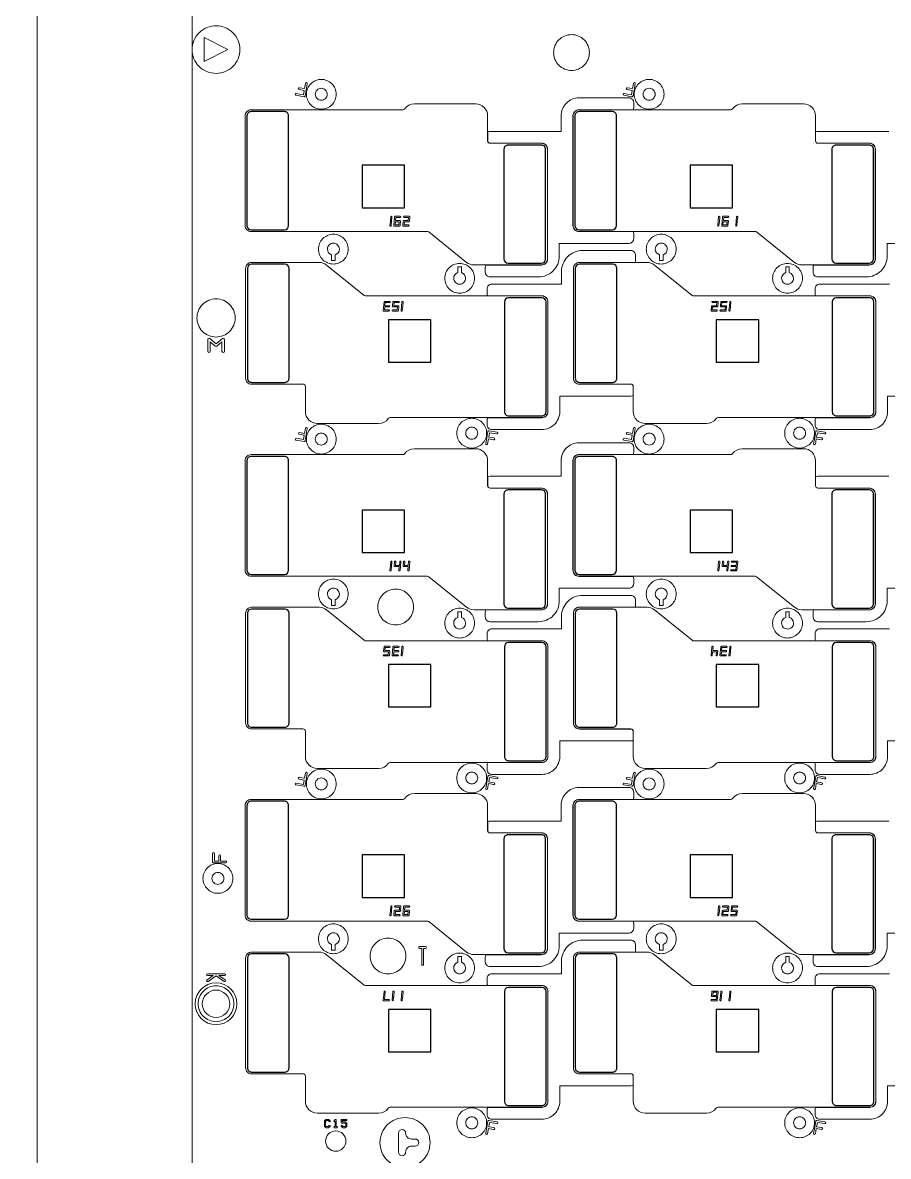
# Model space of a CAD drawing. Extents: x 2541 to 3941, y 2348 to 3338.
# Drawn here: x 3421.7 to 3494.3, y 2917.7 to 3012.8 of the extents above; entities that cross this region are included whole.
import ezdxf

# ---------------------------------------------------------------- set-up
doc = ezdxf.new("R2010")
doc.units = 0
doc.layers.get('0').update_dxf_attribs({"lineweight": 0})
doc.layers.add('barcodea-b_layer1', color=2, linetype='Continuous')
doc.layers.add('susa-b_layer0', color=1, linetype='Continuous')

msp = doc.modelspace()

# ---------------------------------------------------------------- linework, layer by layer
for p, q in [((3436.94795, 3009.51688), (3436.94795, 3011.51688)), ((3436.94795, 3011.51688), (3438.94795, 3010.51688)), ((3438.94795, 3010.51688), (3436.94795, 3009.51688)), ((3438.25355, 2942.33588), (3438.77507, 2942.33588)), ((3438.71601, 2932.52095), (3438.19408, 2932.8809)), ((3447.97034, 2920.12243), (3448.06968, 2920.12243))]:
    msp.add_line(p, q)
at = {"linetype": 'Continuous'}
for points in [[(3422.94795, 3113.01688), (3422.94795, 2910.71688), (3421.94795, 2910.71688, 1), (3421.94795, 2910.31688), (3422.94795, 2910.31688), (3422.94795, 2718.01688)], [(3442.92164, 2911.02908, 0.50787), (3435.94795, 2915.09945), (3435.94795, 3010.51688), (3435.94795, 3057.52957, -0.044792), (3435.44795, 3057.93347), (3435.44795, 3062.98924, 0.207733), (3435.48506, 3063.00367, -0.10603), (3436.72143, 3063.79493, 1), (3436.68639, 3063.88859, 0.057817), (3435.94795, 3063.5102)], [(3494.3296, 3003.65701), (3488.37249, 3003.65701, 0.124388), (3488.18249, 3003.60901), (3488.18249, 3002.85701, 0.414224), (3488.37249, 3002.66701), (3492.67947, 3002.66701, -0.414218), (3493.18959, 3002.15688), (3493.18959, 2992.957, -0.414217), (3492.67947, 2992.44688), (3488.0205, 2992.44688, 0.124388), (3487.97249, 2992.25688), (3487.97249, 2991.85688, 0.414218), (3488.37249, 2991.45688), (3492.42959, 2991.45688, 0.414215), (3494.17959, 2993.20688), (3494.17959, 2994.26688), (3500.01437, 2994.26688, 0.414218)], [(3494.3663, 2990.85688), (3488.53153, 2990.85688, 0.414218), (3488.13153, 2990.45688), (3488.13153, 2990.05688, 0.124388), (3488.17953, 2989.86688), (3492.71642, 2989.86688, -0.414365), (3493.22629, 2989.35675), (3493.22629, 2980.15688, -0.414366), (3492.71642, 2979.64675), (3488.17953, 2979.64675, 0.124388), (3488.13153, 2979.45675), (3488.13153, 2979.05675, 0.414218), (3488.53153, 2978.65675), (3492.71642, 2978.65675, 0.414364), (3494.21629, 2980.15738), (3494.21629, 2981.46675), (3500.17341, 2981.46675, 0.124386)], [(3438.64637, 2985.22137), (3438.64637, 2986.21475, 0.63678), (3438.48216, 2986.29141), (3437.95035, 2985.84823), (3437.41853, 2986.29141, 0.63678), (3437.25432, 2986.21475), (3437.25432, 2985.22137, 1), (3437.45432, 2985.22137), (3437.45432, 2986.00124)], [(3437.45432, 2986.00124), (3437.88633, 2985.64123, 0.362064), (3438.01436, 2985.64123), (3438.44637, 2986.00124)], [(3438.44637, 2986.00124), (3438.44637, 2985.22137, 1), (3438.64637, 2985.22137)], [(3494.3296, 2974.74701), (3488.37249, 2974.74701, 0.124388), (3488.18249, 2974.69901), (3488.18249, 2973.94701, 0.414224), (3488.37249, 2973.75701), (3492.67947, 2973.75701, -0.414218), (3493.18959, 2973.24688), (3493.18959, 2964.047, -0.414217), (3492.67947, 2963.53688), (3488.0205, 2963.53688, 0.124388), (3487.97249, 2963.34688), (3487.97249, 2962.94688, 0.414218), (3488.37249, 2962.54688), (3492.42959, 2962.54688, 0.414215), (3494.17959, 2964.29688), (3494.17959, 2965.35688), (3500.01437, 2965.35688, 0.414218)], [(3494.3663, 2961.94688), (3488.53153, 2961.94688, 0.414218), (3488.13153, 2961.54688), (3488.13153, 2961.14688, 0.124388), (3488.17953, 2960.95688), (3492.71642, 2960.95688, -0.414365), (3493.22629, 2960.44675), (3493.22629, 2951.24688, -0.414366), (3492.71642, 2950.73675), (3488.17953, 2950.73675, 0.124388), (3488.13153, 2950.54675), (3488.13153, 2950.14675, 0.414218), (3488.53153, 2949.74675), (3492.71642, 2949.74675, 0.414364), (3494.21629, 2951.24738), (3494.21629, 2952.55675), (3500.17341, 2952.55675, 0.124386)], [(3494.3296, 2945.83701), (3488.37249, 2945.83701, 0.124388), (3488.18249, 2945.78901), (3488.18249, 2945.03701, 0.414224), (3488.37249, 2944.84701), (3492.67947, 2944.84701, -0.414218), (3493.18959, 2944.33688), (3493.18959, 2935.137, -0.414217), (3492.67947, 2934.62688), (3488.0205, 2934.62688, 0.124388), (3487.97249, 2934.43688), (3487.97249, 2934.03688, 0.414218), (3488.37249, 2933.63688), (3492.42959, 2933.63688, 0.414215), (3494.17959, 2935.38688), (3494.17959, 2936.44688), (3500.01437, 2936.44688, 0.414218)], [(3438.77507, 2942.33588, 1), (3438.77507, 2942.48588), (3438.32855, 2942.48588), (3438.32855, 2942.9324, 1), (3438.17855, 2942.9324), (3438.17855, 2942.48588), (3437.80703, 2942.48588), (3437.80703, 2943.10624, 1), (3437.65703, 2943.10624), (3437.65703, 2942.41088, 0.414241), (3437.73203, 2942.33588), (3438.25355, 2942.33588)], [(3438.19408, 2932.8809), (3438.67343, 2932.8809, 1), (3438.67343, 2933.0309), (3437.23303, 2933.0309, 1), (3437.23303, 2932.8809), (3437.71238, 2932.8809)], [(3437.71238, 2932.8809), (3437.19045, 2932.52095, 1), (3437.27561, 2932.39747), (3437.95323, 2932.8648), (3438.63085, 2932.39747, 1), (3438.71601, 2932.52095)], [(3494.3663, 2933.03688), (3488.53153, 2933.03688, 0.414218), (3488.13153, 2932.63688), (3488.13153, 2932.23688, 0.124388), (3488.17953, 2932.04688), (3492.71642, 2932.04688, -0.414365), (3493.22629, 2931.53675), (3493.22629, 2922.33688, -0.414366), (3492.71642, 2921.82675), (3488.17953, 2921.82675, 0.124388), (3488.13153, 2921.63675), (3488.13153, 2921.23675, 0.414218), (3488.53153, 2920.83675), (3492.71642, 2920.83675, 0.414364), (3494.21629, 2922.33738), (3494.21629, 2923.64675), (3500.17341, 2923.64675, 0.124386)], [(3448.06968, 2920.12243, 1), (3448.06968, 2920.22243), (3448.02034, 2920.22243), (3448.02034, 2920.76845, 0.669786), (3447.93483, 2920.80365), (3447.83565, 2920.70447, 1), (3447.90636, 2920.63376), (3447.92034, 2920.64774)], [(3447.92034, 2920.64774), (3447.92034, 2920.22243), (3447.871, 2920.22243, 1), (3447.871, 2920.12243), (3447.97034, 2920.12243)]]:
    msp.add_lwpolyline(points, format="xyb", dxfattribs=at)
for points in [[(3439.94795, 3010.51688, 0.414214), (3437.94795, 3012.51688, 0.414214), (3435.94795, 3010.51688, 0.414214), (3437.94795, 3008.51688, 0.414214)], [(3469.23043, 3010.26817, 0.414215), (3467.73043, 3011.76817, 0.414215), (3466.23043, 3010.26817, 0.414215), (3467.73043, 3008.76817, 0.414215)], [(3445.5933, 3007.65563, 1), (3445.44558, 3007.68168), (3445.36804, 3007.24194), (3444.9283, 3007.31948, 1), (3444.90226, 3007.17176), (3445.342, 3007.09422), (3445.27748, 3006.72834), (3444.66654, 3006.83606, 1), (3444.6405, 3006.68834), (3445.3253, 3006.56759, 0.414237), (3445.41218, 3006.62843), (3445.50268, 3007.14169), (3445.5028, 3007.14237)], [(3448.0151, 3006.76785, 0.414215), (3446.7651, 3008.01785, 0.414215), (3445.5151, 3006.76785, 0.414215), (3446.7651, 3005.51785, 0.414215)], [(3447.2651, 3006.76785, -0.414217), (3446.7651, 3006.26785, -0.414217), (3446.2651, 3006.76785, -0.414217), (3446.7651, 3007.26785, -0.414217)], [(3473.0633, 3007.65563, 1), (3472.91558, 3007.68168), (3472.83804, 3007.24194), (3472.3983, 3007.31948, 1), (3472.37226, 3007.17176), (3472.812, 3007.09422), (3472.74748, 3006.72834), (3472.13654, 3006.83606, 1), (3472.1105, 3006.68834), (3472.7953, 3006.56759, 0.414237), (3472.88218, 3006.62843), (3472.97268, 3007.14169), (3472.9728, 3007.14237)], [(3475.4851, 3006.76785, 0.414215), (3474.2351, 3008.01785, 0.414215), (3472.9851, 3006.76785, 0.414215), (3474.2351, 3005.51785, 0.414215)], [(3474.7351, 3006.76785, -0.414217), (3474.2351, 3006.26785, -0.414217), (3473.7351, 3006.76785, -0.414217), (3474.2351, 3007.26785, -0.414217)], [(3472.94437, 2994.66688), (3472.94437, 2995.06688, 0.124386), (3472.89636, 2995.25688), (3468.35948, 2995.25688, -0.414365), (3467.8496, 2995.76701), (3467.8496, 3004.96688, -0.414366), (3468.35948, 3005.47701), (3472.89636, 3005.47701, 0.124392), (3472.94437, 3005.66701), (3472.94437, 3006.06701, 0.414218), (3472.54437, 3006.46701), (3468.35948, 3006.46701, 0.414364), (3466.8596, 3004.96638), (3466.8596, 3003.65701), (3460.90249, 3003.65701, 0.124388), (3460.71249, 3003.60901), (3460.71249, 3002.85701, 0.414224), (3460.90249, 3002.66701), (3465.20947, 3002.66701, -0.414218), (3465.71959, 3002.15688), (3465.71959, 2992.957, -0.414217), (3465.20947, 2992.44688), (3460.5505, 2992.44688, 0.124388), (3460.50249, 2992.25688), (3460.50249, 2991.85688, 0.414218), (3460.90249, 2991.45688), (3464.95959, 2991.45688, 0.414215), (3466.70959, 2993.20688), (3466.70959, 2994.26688), (3472.54437, 2994.26688, 0.414218)], [(3465.70959, 2992.957), (3465.70959, 3002.15688, 0.414219), (3465.20947, 3002.65701), (3460.90249, 3002.65701, -0.414223), (3460.70249, 3002.85701), (3460.70249, 3004.96181, 0.414215), (3459.70249, 3005.9618), (3454.5656, 3005.9618, 0.24029), (3453.75596, 3005.5492, -0.240069), (3453.59453, 3005.46701), (3440.88948, 3005.46701, 0.414366), (3440.3896, 3004.96689), (3440.3896, 2995.76701, 0.414365), (3440.88948, 2995.26688), (3455.63901, 2995.26688, -0.170771), (3455.76422, 2995.22284), (3458.93516, 2992.6771, 0.170765), (3459.56127, 2992.45688), (3465.20947, 2992.45688, 0.414218)], [(3493.17959, 2992.957), (3493.17959, 3002.15688, 0.414219), (3492.67947, 3002.65701), (3488.37249, 3002.65701, -0.414223), (3488.17249, 3002.85701), (3488.17249, 3004.96181, 0.414215), (3487.17249, 3005.9618), (3482.0356, 3005.9618, 0.24029), (3481.22596, 3005.5492, -0.240069), (3481.06453, 3005.46701), (3468.35948, 3005.46701, 0.414366), (3467.8596, 3004.96689), (3467.8596, 2995.76701, 0.414365), (3468.35948, 2995.26688), (3483.10901, 2995.26688, -0.170771), (3483.23422, 2995.22284), (3486.40516, 2992.6771, 0.170765), (3487.03127, 2992.45688), (3492.67947, 2992.45688, 0.414218)], [(3452.68475, 2996.48429, 1), (3452.5852, 2996.49383), (3452.55076, 2996.1343), (3452.51633, 2995.77478, 1), (3452.61587, 2995.76524), (3452.65031, 2996.12477)], [(3453.40031, 2996.12477, 0.443552), (3453.35036, 2996.17953), (3452.9837, 2996.17953), (3453.00856, 2996.43906), (3453.38497, 2996.43906, 1), (3453.38497, 2996.53906), (3452.96329, 2996.53906, 0.387555), (3452.91335, 2996.49383), (3452.84447, 2995.77478, 0.443552), (3452.89442, 2995.72001), (3453.31592, 2995.72001, 0.387555), (3453.36587, 2995.76524)], [(3454.18475, 2996.48429, 0.443552), (3454.1348, 2996.53906), (3453.71312, 2996.53906, 1), (3453.71312, 2996.43906), (3454.07996, 2996.43906), (3454.0551, 2996.17953), (3453.67886, 2996.17953, 0.387555), (3453.62891, 2996.1343), (3453.59447, 2995.77478, 0.443552), (3453.64442, 2995.72001), (3454.0661, 2995.72001, 1), (3454.0661, 2995.82001), (3453.69926, 2995.82001), (3453.72412, 2996.07953), (3454.10036, 2996.07953, 0.387555), (3454.15031, 2996.12477)], [(3480.15475, 2996.48429, 1), (3480.0552, 2996.49383), (3480.02076, 2996.1343), (3479.98633, 2995.77478, 1), (3480.08587, 2995.76524), (3480.12031, 2996.12477)], [(3480.87031, 2996.12477, 0.443552), (3480.82036, 2996.17953), (3480.4537, 2996.17953), (3480.47856, 2996.43906), (3480.85497, 2996.43906, 1), (3480.85497, 2996.53906), (3480.43329, 2996.53906, 0.387555), (3480.38335, 2996.49383), (3480.31447, 2995.77478, 0.443552), (3480.36442, 2995.72001), (3480.78592, 2995.72001, 0.387555), (3480.83587, 2995.76524)], [(3481.65475, 2996.48429, 1), (3481.5552, 2996.49383), (3481.52076, 2996.1343), (3481.48633, 2995.77478, 1), (3481.58587, 2995.76524), (3481.62031, 2996.12477)], [(3449.02768, 2993.783, 0.414215), (3447.77768, 2995.033, 0.414215), (3446.52768, 2993.783, 0.414215), (3447.77768, 2992.533, 0.414215)], [(3476.49768, 2993.783, 0.414215), (3475.24768, 2995.033, 0.414215), (3473.99768, 2993.783, 0.414215), (3475.24768, 2992.533, 0.414215)], [(3448.27768, 2993.783, -0.327542), (3447.92768, 2993.30603), (3447.92768, 2992.83185), (3447.62768, 2992.83185), (3447.62768, 2993.30603, -0.327544), (3447.27768, 2993.783, -0.414217), (3447.77768, 2994.283, -0.414217)], [(3475.74768, 2993.783, -0.327542), (3475.39768, 2993.30603), (3475.39768, 2992.83185), (3475.09768, 2992.83185), (3475.09768, 2993.30603, -0.327544), (3474.74768, 2993.783, -0.414217), (3475.24768, 2994.283, -0.414217)], [(3473.10341, 2992.86688), (3473.10341, 2993.26688, 0.414218), (3472.70341, 2993.66688), (3468.6463, 2993.66688, 0.414215), (3466.8963, 2991.91688), (3466.8963, 2990.85688), (3461.06153, 2990.85688, 0.414218), (3460.66153, 2990.45688), (3460.66153, 2990.05688, 0.124388), (3460.70953, 2989.86688), (3465.24642, 2989.86688, -0.414365), (3465.75629, 2989.35675), (3465.75629, 2980.15688, -0.414366), (3465.24642, 2979.64675), (3460.70953, 2979.64675, 0.124388), (3460.66153, 2979.45675), (3460.66153, 2979.05675, 0.414218), (3461.06153, 2978.65675), (3465.24642, 2978.65675, 0.414364), (3466.74629, 2980.15738), (3466.74629, 2981.46675), (3472.70341, 2981.46675, 0.124386), (3472.89341, 2981.51475), (3472.89341, 2982.26675, 0.414224), (3472.70341, 2982.45675), (3468.39643, 2982.45675, -0.414218), (3467.8863, 2982.96688), (3467.8863, 2992.16676, -0.414217), (3468.39643, 2992.67688), (3473.0554, 2992.67688, 0.124392)], [(3465.74629, 2980.15687), (3465.74629, 2989.35675, 0.414365), (3465.24642, 2989.85688), (3450.49689, 2989.85688, -0.170771), (3450.37168, 2989.90092), (3447.20074, 2992.44666, 0.170765), (3446.57463, 2992.66688), (3440.92643, 2992.66688, 0.414218), (3440.4263, 2992.16676), (3440.4263, 2982.96688, 0.414219), (3440.92643, 2982.46675), (3445.23341, 2982.46675, -0.414223), (3445.43341, 2982.26675), (3445.43341, 2980.16195, 0.414215), (3446.4334, 2979.16196), (3451.5703, 2979.16196, 0.24029), (3452.37994, 2979.57456, -0.240069), (3452.54137, 2979.65675), (3465.24642, 2979.65675, 0.414366)], [(3459.60822, 2991.34076, 0.414215), (3458.35822, 2992.59076, 0.414215), (3457.10822, 2991.34076, 0.414215), (3458.35822, 2990.09076, 0.414215)], [(3458.85822, 2991.34076, -0.414217), (3458.35822, 2990.84076, -0.414217), (3457.85822, 2991.34076, -0.327542), (3458.20822, 2991.81773), (3458.20822, 2992.29191), (3458.50822, 2992.29191), (3458.50822, 2991.81773, -0.327544)], [(3493.21629, 2980.15687), (3493.21629, 2989.35675, 0.414365), (3492.71642, 2989.85688), (3477.96689, 2989.85688, -0.170771), (3477.84168, 2989.90092), (3474.67074, 2992.44666, 0.170765), (3474.04463, 2992.66688), (3468.39643, 2992.66688, 0.414218), (3467.8963, 2992.16676), (3467.8963, 2982.96688, 0.414219), (3468.39643, 2982.46675), (3472.70341, 2982.46675, -0.414223), (3472.90341, 2982.26675), (3472.90341, 2980.16195, 0.414215), (3473.9034, 2979.16196), (3479.0403, 2979.16196, 0.24029), (3479.84994, 2979.57456, -0.240069), (3480.01137, 2979.65675), (3492.71642, 2979.65675, 0.414366)], [(3487.07822, 2991.34076, 0.414215), (3485.82822, 2992.59076, 0.414215), (3484.57822, 2991.34076, 0.414215), (3485.82822, 2990.09076, 0.414215)], [(3486.32822, 2991.34076, -0.414217), (3485.82822, 2990.84076, -0.414217), (3485.32822, 2991.34076, -0.327542), (3485.67822, 2991.81773), (3485.67822, 2992.29191), (3485.97822, 2992.29191), (3485.97822, 2991.81773, -0.327544)], [(3439.54795, 2988.01688, 0.414215), (3437.94795, 2989.61688, 0.414215), (3436.34795, 2988.01688, 0.414215), (3437.94795, 2986.41688, 0.414215)], [(3452.49165, 2989.30375, 1), (3452.49165, 2989.40375), (3452.06997, 2989.40375, 0.387555), (3452.02003, 2989.35852), (3451.95115, 2988.63947, 0.443552), (3452.0011, 2988.5847), (3452.42278, 2988.5847, 1), (3452.42278, 2988.6847), (3452.05594, 2988.6847), (3452.0808, 2988.94423), (3452.45722, 2988.94423, 1), (3452.45722, 2989.04423), (3452.09038, 2989.04423), (3452.11524, 2989.30375)], [(3453.25699, 2988.98946, 0.443552), (3453.20704, 2989.04423), (3452.84038, 2989.04423), (3452.86524, 2989.30375), (3453.24165, 2989.30375, 1), (3453.24165, 2989.40375), (3452.81997, 2989.40375, 0.387555), (3452.77003, 2989.35852), (3452.73559, 2988.99899, 0.443552), (3452.78554, 2988.94423), (3453.1522, 2988.94423), (3453.12734, 2988.6847), (3452.75092, 2988.6847, 1), (3452.75092, 2988.5847), (3453.1726, 2988.5847, 0.387555), (3453.22255, 2988.62993)], [(3453.61957, 2989.34898, 1), (3453.52003, 2989.35852), (3453.48559, 2988.99899), (3453.45115, 2988.63947, 1), (3453.5507, 2988.62993), (3453.58513, 2988.98946)], [(3480.01142, 2989.34898, 0.443552), (3479.96148, 2989.40375), (3479.5398, 2989.40375, 1), (3479.5398, 2989.30375), (3479.90663, 2989.30375), (3479.88178, 2989.04423), (3479.50554, 2989.04423, 0.387555), (3479.45559, 2988.99899), (3479.42115, 2988.63947, 0.443552), (3479.4711, 2988.5847), (3479.89278, 2988.5847, 1), (3479.89278, 2988.6847), (3479.52594, 2988.6847), (3479.5508, 2988.94423), (3479.92704, 2988.94423, 0.387555), (3479.97699, 2988.98946)], [(3480.72699, 2988.98946, 0.443552), (3480.67704, 2989.04423), (3480.31038, 2989.04423), (3480.33524, 2989.30375), (3480.71165, 2989.30375, 1), (3480.71165, 2989.40375), (3480.28997, 2989.40375, 0.387555), (3480.24003, 2989.35852), (3480.20559, 2988.99899, 0.443552), (3480.25554, 2988.94423), (3480.6222, 2988.94423), (3480.59734, 2988.6847), (3480.22092, 2988.6847, 1), (3480.22092, 2988.5847), (3480.6426, 2988.5847, 0.387555), (3480.69255, 2988.62993)], [(3481.08957, 2989.34898, 1), (3480.99003, 2989.35852), (3480.95559, 2988.99899), (3480.92115, 2988.63947, 1), (3481.0207, 2988.62993), (3481.05513, 2988.98946)], [(3445.5933, 2978.74563, 1), (3445.44558, 2978.77168), (3445.36804, 2978.33194), (3444.9283, 2978.40948, 1), (3444.90226, 2978.26176), (3445.342, 2978.18422), (3445.27748, 2977.81834), (3444.66654, 2977.92606, 1), (3444.6405, 2977.77834), (3445.3253, 2977.65759, 0.414237), (3445.41218, 2977.71843), (3445.50268, 2978.23169), (3445.5028, 2978.23237)], [(3448.0151, 2977.85785, 0.414215), (3446.7651, 2979.10785, 0.414215), (3445.5151, 2977.85785, 0.414215), (3446.7651, 2976.60785, 0.414215)], [(3460.6208, 2978.35591, 0.414215), (3459.3708, 2979.60591, 0.414215), (3458.1208, 2978.35591, 0.414215), (3459.3708, 2977.10591, 0.414215)], [(3459.8708, 2978.35591, -0.414217), (3459.3708, 2977.85591, -0.414217), (3458.8708, 2978.35591, -0.414217), (3459.3708, 2978.85591, -0.414217)], [(3473.0633, 2978.74563, 1), (3472.91558, 2978.77168), (3472.83804, 2978.33194), (3472.3983, 2978.40948, 1), (3472.37226, 2978.26176), (3472.812, 2978.18422), (3472.74748, 2977.81834), (3472.13654, 2977.92606, 1), (3472.1105, 2977.77834), (3472.7953, 2977.65759, 0.414237), (3472.88218, 2977.71843), (3472.97268, 2978.23169), (3472.9728, 2978.23237)], [(3475.4851, 2977.85785, 0.414215), (3474.2351, 2979.10785, 0.414215), (3472.9851, 2977.85785, 0.414215), (3474.2351, 2976.60785, 0.414215)], [(3488.0908, 2978.35591, 0.414215), (3486.8408, 2979.60591, 0.414215), (3485.5908, 2978.35591, 0.414215), (3486.8408, 2977.10591, 0.414215)], [(3487.3408, 2978.35591, -0.414217), (3486.8408, 2977.85591, -0.414217), (3486.3408, 2978.35591, -0.414217), (3486.8408, 2978.85591, -0.414217)], [(3447.2651, 2977.85785, -0.414217), (3446.7651, 2977.35785, -0.414217), (3446.2651, 2977.85785, -0.414217), (3446.7651, 2978.35785, -0.414217)], [(3461.4954, 2978.43542), (3460.8106, 2978.55617, 0.414237), (3460.72372, 2978.49533), (3460.63322, 2977.98207), (3460.6331, 2977.98139), (3460.5426, 2977.46813, 1), (3460.69032, 2977.44208), (3460.76785, 2977.88182), (3461.20759, 2977.80428, 1), (3461.23364, 2977.952), (3460.7939, 2978.02954), (3460.85842, 2978.39542), (3461.46936, 2978.2877, 1)], [(3474.7351, 2977.85785, -0.414217), (3474.2351, 2977.35785, -0.414217), (3473.7351, 2977.85785, -0.414217), (3474.2351, 2978.35785, -0.414217)], [(3488.9654, 2978.43542), (3488.2806, 2978.55617, 0.414237), (3488.19372, 2978.49533), (3488.10322, 2977.98207), (3488.1031, 2977.98139), (3488.0126, 2977.46813, 1), (3488.16032, 2977.44208), (3488.23785, 2977.88182), (3488.67759, 2977.80428, 1), (3488.70364, 2977.952), (3488.2639, 2978.02954), (3488.32842, 2978.39542), (3488.93936, 2978.2877, 1)], [(3465.70959, 2964.047), (3465.70959, 2973.24688, 0.414219), (3465.20947, 2973.74701), (3460.90249, 2973.74701, -0.414223), (3460.70249, 2973.94701), (3460.70249, 2976.05181, 0.414215), (3459.70249, 2977.0518), (3454.5656, 2977.0518, 0.24029), (3453.75596, 2976.6392, -0.240069), (3453.59453, 2976.55701), (3440.88948, 2976.55701, 0.414366), (3440.3896, 2976.05689), (3440.3896, 2966.85701, 0.414365), (3440.88948, 2966.35688), (3455.63901, 2966.35688, -0.170771), (3455.76422, 2966.31284), (3458.93516, 2963.7671, 0.170765), (3459.56127, 2963.54688), (3465.20947, 2963.54688, 0.414218)], [(3472.94437, 2965.75688), (3472.94437, 2966.15688, 0.124386), (3472.89636, 2966.34688), (3468.35948, 2966.34688, -0.414365), (3467.8496, 2966.85701), (3467.8496, 2976.05688, -0.414366), (3468.35948, 2976.56701), (3472.89636, 2976.56701, 0.124392), (3472.94437, 2976.75701), (3472.94437, 2977.15701, 0.414218), (3472.54437, 2977.55701), (3468.35948, 2977.55701, 0.414364), (3466.8596, 2976.05638), (3466.8596, 2974.74701), (3460.90249, 2974.74701, 0.124388), (3460.71249, 2974.69901), (3460.71249, 2973.94701, 0.414224), (3460.90249, 2973.75701), (3465.20947, 2973.75701, -0.414218), (3465.71959, 2973.24688), (3465.71959, 2964.047, -0.414217), (3465.20947, 2963.53688), (3460.5505, 2963.53688, 0.124388), (3460.50249, 2963.34688), (3460.50249, 2962.94688, 0.414218), (3460.90249, 2962.54688), (3464.95959, 2962.54688, 0.414215), (3466.70959, 2964.29688), (3466.70959, 2965.35688), (3472.54437, 2965.35688, 0.414218)], [(3493.17959, 2964.047), (3493.17959, 2973.24688, 0.414219), (3492.67947, 2973.74701), (3488.37249, 2973.74701, -0.414223), (3488.17249, 2973.94701), (3488.17249, 2976.05181, 0.414215), (3487.17249, 2977.0518), (3482.0356, 2977.0518, 0.24029), (3481.22596, 2976.6392, -0.240069), (3481.06453, 2976.55701), (3468.35948, 2976.55701, 0.414366), (3467.8596, 2976.05689), (3467.8596, 2966.85701, 0.414365), (3468.35948, 2966.35688), (3483.10901, 2966.35688, -0.170771), (3483.23422, 2966.31284), (3486.40516, 2963.7671, 0.170765), (3487.03127, 2963.54688), (3492.67947, 2963.54688, 0.414218)], [(3452.68475, 2967.57429, 1), (3452.5852, 2967.58383), (3452.55076, 2967.2243), (3452.51633, 2966.86478, 1), (3452.61587, 2966.85524), (3452.65031, 2967.21477)], [(3453.43475, 2967.57429, 1), (3453.3352, 2967.58383), (3453.3051, 2967.26953), (3452.9837, 2967.26953), (3453.01289, 2967.57429, 1), (3452.91335, 2967.58383), (3452.87891, 2967.2243, 0.443552), (3452.92886, 2967.16953), (3453.29552, 2967.16953), (3453.26633, 2966.86478, 1), (3453.36587, 2966.85524)], [(3454.18475, 2967.57429, 1), (3454.0852, 2967.58383), (3454.0551, 2967.26953), (3453.7337, 2967.26953), (3453.76289, 2967.57429, 1), (3453.66335, 2967.58383), (3453.62891, 2967.2243, 0.443552), (3453.67886, 2967.16953), (3454.04552, 2967.16953), (3454.01633, 2966.86478, 1), (3454.11587, 2966.85524)], [(3480.15475, 2967.57429, 1), (3480.0552, 2967.58383), (3480.02076, 2967.2243), (3479.98633, 2966.86478, 1), (3480.08587, 2966.85524), (3480.12031, 2967.21477)], [(3480.90475, 2967.57429, 1), (3480.8052, 2967.58383), (3480.7751, 2967.26953), (3480.4537, 2967.26953), (3480.48289, 2967.57429, 1), (3480.38335, 2967.58383), (3480.34891, 2967.2243, 0.443552), (3480.39886, 2967.16953), (3480.76552, 2967.16953), (3480.73633, 2966.86478, 1), (3480.83587, 2966.85524)], [(3481.65475, 2967.57429, 0.443552), (3481.6048, 2967.62906), (3481.18312, 2967.62906, 1), (3481.18312, 2967.52906), (3481.54996, 2967.52906), (3481.5251, 2967.26953), (3481.14868, 2967.26953, 1), (3481.14868, 2967.16953), (3481.51552, 2967.16953), (3481.49066, 2966.91001), (3481.11425, 2966.91001, 1), (3481.11425, 2966.81001), (3481.53592, 2966.81001, 0.387555), (3481.58587, 2966.85524)], [(3449.02768, 2964.873, 0.414215), (3447.77768, 2966.123, 0.414215), (3446.52768, 2964.873, 0.414215), (3447.77768, 2963.623, 0.414215)], [(3476.49768, 2964.873, 0.414215), (3475.24768, 2966.123, 0.414215), (3473.99768, 2964.873, 0.414215), (3475.24768, 2963.623, 0.414215)], [(3448.27768, 2964.873, -0.327542), (3447.92768, 2964.39603), (3447.92768, 2963.92185), (3447.62768, 2963.92185), (3447.62768, 2964.39603, -0.327544), (3447.27768, 2964.873, -0.414217), (3447.77768, 2965.373, -0.414217)], [(3454.49414, 2963.77871, 0.414215), (3452.99414, 2965.27871, 0.414215), (3451.49414, 2963.77871, 0.414215), (3452.99414, 2962.27871, 0.414215)], [(3473.10341, 2963.95688), (3473.10341, 2964.35688, 0.414218), (3472.70341, 2964.75688), (3468.6463, 2964.75688, 0.414215), (3466.8963, 2963.00688), (3466.8963, 2961.94688), (3461.06153, 2961.94688, 0.414218), (3460.66153, 2961.54688), (3460.66153, 2961.14688, 0.124388), (3460.70953, 2960.95688), (3465.24642, 2960.95688, -0.414365), (3465.75629, 2960.44675), (3465.75629, 2951.24688, -0.414366), (3465.24642, 2950.73675), (3460.70953, 2950.73675, 0.124388), (3460.66153, 2950.54675), (3460.66153, 2950.14675, 0.414218), (3461.06153, 2949.74675), (3465.24642, 2949.74675, 0.414364), (3466.74629, 2951.24738), (3466.74629, 2952.55675), (3472.70341, 2952.55675, 0.124386), (3472.89341, 2952.60475), (3472.89341, 2953.35675, 0.414224), (3472.70341, 2953.54675), (3468.39643, 2953.54675, -0.414218), (3467.8863, 2954.05688), (3467.8863, 2963.25676, -0.414217), (3468.39643, 2963.76688), (3473.0554, 2963.76688, 0.124392)], [(3475.74768, 2964.873, -0.327542), (3475.39768, 2964.39603), (3475.39768, 2963.92185), (3475.09768, 2963.92185), (3475.09768, 2964.39603, -0.327544), (3474.74768, 2964.873, -0.414217), (3475.24768, 2965.373, -0.414217)], [(3465.74629, 2951.24687), (3465.74629, 2960.44675, 0.414365), (3465.24642, 2960.94688), (3450.49689, 2960.94688, -0.170771), (3450.37168, 2960.99092), (3447.20074, 2963.53666, 0.170765), (3446.57463, 2963.75688), (3440.92643, 2963.75688, 0.414218), (3440.4263, 2963.25676), (3440.4263, 2954.05688, 0.414219), (3440.92643, 2953.55675), (3445.23341, 2953.55675, -0.414223), (3445.43341, 2953.35675), (3445.43341, 2951.25195, 0.414215), (3446.4334, 2950.25196), (3451.5703, 2950.25196, 0.24029), (3452.37994, 2950.66456, -0.240069), (3452.54137, 2950.74675), (3465.24642, 2950.74675, 0.414366)], [(3459.60822, 2962.43076, 0.414215), (3458.35822, 2963.68076, 0.414215), (3457.10822, 2962.43076, 0.414215), (3458.35822, 2961.18076, 0.414215)], [(3493.21629, 2951.24687), (3493.21629, 2960.44675, 0.414365), (3492.71642, 2960.94688), (3477.96689, 2960.94688, -0.170771), (3477.84168, 2960.99092), (3474.67074, 2963.53666, 0.170765), (3474.04463, 2963.75688), (3468.39643, 2963.75688, 0.414218), (3467.8963, 2963.25676), (3467.8963, 2954.05688, 0.414219), (3468.39643, 2953.55675), (3472.70341, 2953.55675, -0.414223), (3472.90341, 2953.35675), (3472.90341, 2951.25195, 0.414215), (3473.9034, 2950.25196), (3479.0403, 2950.25196, 0.24029), (3479.84994, 2950.66456, -0.240069), (3480.01137, 2950.74675), (3492.71642, 2950.74675, 0.414366)], [(3487.07822, 2962.43076, 0.414215), (3485.82822, 2963.68076, 0.414215), (3484.57822, 2962.43076, 0.414215), (3485.82822, 2961.18076, 0.414215)], [(3458.85822, 2962.43076, -0.414217), (3458.35822, 2961.93076, -0.414217), (3457.85822, 2962.43076, -0.327542), (3458.20822, 2962.90773), (3458.20822, 2963.38191), (3458.50822, 2963.38191), (3458.50822, 2962.90773, -0.327544)], [(3486.32822, 2962.43076, -0.414217), (3485.82822, 2961.93076, -0.414217), (3485.32822, 2962.43076, -0.327542), (3485.67822, 2962.90773), (3485.67822, 2963.38191), (3485.97822, 2963.38191), (3485.97822, 2962.90773, -0.327544)], [(3452.50699, 2960.07946, 0.443552), (3452.45704, 2960.13423), (3452.09038, 2960.13423), (3452.11524, 2960.39375), (3452.49165, 2960.39375, 1), (3452.49165, 2960.49375), (3452.06997, 2960.49375, 0.387555), (3452.02003, 2960.44852), (3451.98559, 2960.08899, 0.443552), (3452.03554, 2960.03423), (3452.4022, 2960.03423), (3452.37734, 2959.7747), (3452.00092, 2959.7747, 1), (3452.00092, 2959.6747), (3452.4226, 2959.6747, 0.387555), (3452.47255, 2959.71993)], [(3453.24165, 2960.39375, 1), (3453.24165, 2960.49375), (3452.81997, 2960.49375, 0.387555), (3452.77003, 2960.44852), (3452.70115, 2959.72947, 0.443552), (3452.7511, 2959.6747), (3453.17278, 2959.6747, 1), (3453.17278, 2959.7747), (3452.80594, 2959.7747), (3452.8308, 2960.03423), (3453.20722, 2960.03423, 1), (3453.20722, 2960.13423), (3452.84038, 2960.13423), (3452.86524, 2960.39375)], [(3453.61957, 2960.43898, 1), (3453.52003, 2960.44852), (3453.48559, 2960.08899), (3453.45115, 2959.72947, 1), (3453.5507, 2959.71993), (3453.58513, 2960.07946)], [(3479.97699, 2960.07946, 0.443552), (3479.92704, 2960.13423), (3479.56038, 2960.13423), (3479.58957, 2960.43898, 1), (3479.49003, 2960.44852), (3479.42115, 2959.72947, 1), (3479.5207, 2959.71993), (3479.5508, 2960.03423), (3479.8722, 2960.03423), (3479.84301, 2959.72947, 1), (3479.94255, 2959.71993)], [(3480.71165, 2960.39375, 1), (3480.71165, 2960.49375), (3480.28997, 2960.49375, 0.387555), (3480.24003, 2960.44852), (3480.17115, 2959.72947, 0.443552), (3480.2211, 2959.6747), (3480.64278, 2959.6747, 1), (3480.64278, 2959.7747), (3480.27594, 2959.7747), (3480.3008, 2960.03423), (3480.67722, 2960.03423, 1), (3480.67722, 2960.13423), (3480.31038, 2960.13423), (3480.33524, 2960.39375)], [(3481.08957, 2960.43898, 1), (3480.99003, 2960.44852), (3480.95559, 2960.08899), (3480.92115, 2959.72947, 1), (3481.0207, 2959.71993), (3481.05513, 2960.07946)], [(3448.0151, 2948.94785, 0.414215), (3446.7651, 2950.19785, 0.414215), (3445.5151, 2948.94785, 0.414215), (3446.7651, 2947.69785, 0.414215)], [(3460.6208, 2949.44591, 0.414215), (3459.3708, 2950.69591, 0.414215), (3458.1208, 2949.44591, 0.414215), (3459.3708, 2948.19591, 0.414215)], [(3475.4851, 2948.94785, 0.414215), (3474.2351, 2950.19785, 0.414215), (3472.9851, 2948.94785, 0.414215), (3474.2351, 2947.69785, 0.414215)], [(3488.0908, 2949.44591, 0.414215), (3486.8408, 2950.69591, 0.414215), (3485.5908, 2949.44591, 0.414215), (3486.8408, 2948.19591, 0.414215)], [(3445.5933, 2949.83563, 1), (3445.44558, 2949.86168), (3445.36804, 2949.42194), (3444.9283, 2949.49948, 1), (3444.90226, 2949.35176), (3445.342, 2949.27422), (3445.27748, 2948.90834), (3444.66654, 2949.01606, 1), (3444.6405, 2948.86834), (3445.3253, 2948.74759, 0.414237), (3445.41218, 2948.80843), (3445.50268, 2949.32169), (3445.5028, 2949.32237)], [(3447.2651, 2948.94785, -0.414217), (3446.7651, 2948.44785, -0.414217), (3446.2651, 2948.94785, -0.414217), (3446.7651, 2949.44785, -0.414217)], [(3459.8708, 2949.44591, -0.414217), (3459.3708, 2948.94591, -0.414217), (3458.8708, 2949.44591, -0.414217), (3459.3708, 2949.94591, -0.414217)], [(3461.4954, 2949.52542), (3460.8106, 2949.64617, 0.414237), (3460.72372, 2949.58533), (3460.63322, 2949.07207), (3460.6331, 2949.07139), (3460.5426, 2948.55813, 1), (3460.69032, 2948.53208), (3460.76785, 2948.97182), (3461.20759, 2948.89428, 1), (3461.23364, 2949.042), (3460.7939, 2949.11954), (3460.85842, 2949.48542), (3461.46936, 2949.3777, 1)], [(3473.0633, 2949.83563, 1), (3472.91558, 2949.86168), (3472.83804, 2949.42194), (3472.3983, 2949.49948, 1), (3472.37226, 2949.35176), (3472.812, 2949.27422), (3472.74748, 2948.90834), (3472.13654, 2949.01606, 1), (3472.1105, 2948.86834), (3472.7953, 2948.74759, 0.414237), (3472.88218, 2948.80843), (3472.97268, 2949.32169), (3472.9728, 2949.32237)], [(3474.7351, 2948.94785, -0.414217), (3474.2351, 2948.44785, -0.414217), (3473.7351, 2948.94785, -0.414217), (3474.2351, 2949.44785, -0.414217)], [(3487.3408, 2949.44591, -0.414217), (3486.8408, 2948.94591, -0.414217), (3486.3408, 2949.44591, -0.414217), (3486.8408, 2949.94591, -0.414217)], [(3488.9654, 2949.52542), (3488.2806, 2949.64617, 0.414237), (3488.19372, 2949.58533), (3488.10322, 2949.07207), (3488.1031, 2949.07139), (3488.0126, 2948.55813, 1), (3488.16032, 2948.53208), (3488.23785, 2948.97182), (3488.67759, 2948.89428, 1), (3488.70364, 2949.042), (3488.2639, 2949.11954), (3488.32842, 2949.48542), (3488.93936, 2949.3777, 1)], [(3472.94437, 2936.84688), (3472.94437, 2937.24688, 0.124386), (3472.89636, 2937.43688), (3468.35948, 2937.43688, -0.414365), (3467.8496, 2937.94701), (3467.8496, 2947.14688, -0.414366), (3468.35948, 2947.65701), (3472.89636, 2947.65701, 0.124392), (3472.94437, 2947.84701), (3472.94437, 2948.24701, 0.414218), (3472.54437, 2948.64701), (3468.35948, 2948.64701, 0.414364), (3466.8596, 2947.14638), (3466.8596, 2945.83701), (3460.90249, 2945.83701, 0.124388), (3460.71249, 2945.78901), (3460.71249, 2945.03701, 0.414224), (3460.90249, 2944.84701), (3465.20947, 2944.84701, -0.414218), (3465.71959, 2944.33688), (3465.71959, 2935.137, -0.414217), (3465.20947, 2934.62688), (3460.5505, 2934.62688, 0.124388), (3460.50249, 2934.43688), (3460.50249, 2934.03688, 0.414218), (3460.90249, 2933.63688), (3464.95959, 2933.63688, 0.414215), (3466.70959, 2935.38688), (3466.70959, 2936.44688), (3472.54437, 2936.44688, 0.414218)], [(3465.70959, 2935.137), (3465.70959, 2944.33688, 0.414219), (3465.20947, 2944.83701), (3460.90249, 2944.83701, -0.414223), (3460.70249, 2945.03701), (3460.70249, 2947.14181, 0.414215), (3459.70249, 2948.1418), (3454.5656, 2948.1418, 0.24029), (3453.75596, 2947.7292, -0.240069), (3453.59453, 2947.64701), (3440.88948, 2947.64701, 0.414366), (3440.3896, 2947.14689), (3440.3896, 2937.94701, 0.414365), (3440.88948, 2937.44688), (3455.63901, 2937.44688, -0.170771), (3455.76422, 2937.40284), (3458.93516, 2934.8571, 0.170765), (3459.56127, 2934.63688), (3465.20947, 2934.63688, 0.414218)], [(3493.17959, 2935.137), (3493.17959, 2944.33688, 0.414219), (3492.67947, 2944.83701), (3488.37249, 2944.83701, -0.414223), (3488.17249, 2945.03701), (3488.17249, 2947.14181, 0.414215), (3487.17249, 2948.1418), (3482.0356, 2948.1418, 0.24029), (3481.22596, 2947.7292, -0.240069), (3481.06453, 2947.64701), (3468.35948, 2947.64701, 0.414366), (3467.8596, 2947.14689), (3467.8596, 2937.94701, 0.414365), (3468.35948, 2937.44688), (3483.10901, 2937.44688, -0.170771), (3483.23422, 2937.40284), (3486.40516, 2934.8571, 0.170765), (3487.03127, 2934.63688), (3492.67947, 2934.63688, 0.414218)], [(3439.35426, 2941.02773, 0.414215), (3438.10426, 2942.27773, 0.414215), (3436.85426, 2941.02773, 0.414215), (3438.10426, 2939.77773, 0.414215)], [(3438.60426, 2941.02773, -0.414217), (3438.10426, 2940.52773, -0.414217), (3437.60426, 2941.02773, -0.414217), (3438.10426, 2941.52773, -0.414217)], [(3452.68475, 2938.66429, 1), (3452.5852, 2938.67383), (3452.55076, 2938.3143), (3452.51633, 2937.95478, 1), (3452.61587, 2937.94524), (3452.65031, 2938.30477)], [(3453.43475, 2938.66429, 0.443552), (3453.3848, 2938.71906), (3452.96312, 2938.71906, 1), (3452.96312, 2938.61906), (3453.32996, 2938.61906), (3453.3051, 2938.35953), (3452.92886, 2938.35953, 0.387555), (3452.87891, 2938.3143), (3452.84447, 2937.95478, 0.443552), (3452.89442, 2937.90001), (3453.3161, 2937.90001, 1), (3453.3161, 2938.00001), (3452.94926, 2938.00001), (3452.97412, 2938.25953), (3453.35036, 2938.25953, 0.387555), (3453.40031, 2938.30477)], [(3454.15031, 2938.30477, 0.443552), (3454.10036, 2938.35953), (3453.7337, 2938.35953), (3453.75856, 2938.61906), (3454.13497, 2938.61906, 1), (3454.13497, 2938.71906), (3453.71329, 2938.71906, 0.387555), (3453.66335, 2938.67383), (3453.59447, 2937.95478, 0.443552), (3453.64442, 2937.90001), (3454.06592, 2937.90001, 0.387555), (3454.11587, 2937.94524)], [(3480.15475, 2938.66429, 1), (3480.0552, 2938.67383), (3480.02076, 2938.3143), (3479.98633, 2937.95478, 1), (3480.08587, 2937.94524), (3480.12031, 2938.30477)], [(3480.90475, 2938.66429, 0.443552), (3480.8548, 2938.71906), (3480.43312, 2938.71906, 1), (3480.43312, 2938.61906), (3480.79996, 2938.61906), (3480.7751, 2938.35953), (3480.39886, 2938.35953, 0.387555), (3480.34891, 2938.3143), (3480.31447, 2937.95478, 0.443552), (3480.36442, 2937.90001), (3480.7861, 2937.90001, 1), (3480.7861, 2938.00001), (3480.41926, 2938.00001), (3480.44412, 2938.25953), (3480.82036, 2938.25953, 0.387555), (3480.87031, 2938.30477)], [(3481.62031, 2938.30477, 0.443552), (3481.57036, 2938.35953), (3481.2037, 2938.35953), (3481.22856, 2938.61906), (3481.60497, 2938.61906, 1), (3481.60497, 2938.71906), (3481.18329, 2938.71906, 0.387555), (3481.13335, 2938.67383), (3481.09891, 2938.3143, 0.443552), (3481.14886, 2938.25953), (3481.51552, 2938.25953), (3481.49066, 2938.00001), (3481.11425, 2938.00001, 1), (3481.11425, 2937.90001), (3481.53592, 2937.90001, 0.387555), (3481.58587, 2937.94524)], [(3449.02768, 2935.963, 0.414215), (3447.77768, 2937.213, 0.414215), (3446.52768, 2935.963, 0.414215), (3447.77768, 2934.713, 0.414215)], [(3476.49768, 2935.963, 0.414215), (3475.24768, 2937.213, 0.414215), (3473.99768, 2935.963, 0.414215), (3475.24768, 2934.713, 0.414215)], [(3448.27768, 2935.963, -0.327542), (3447.92768, 2935.48603), (3447.92768, 2935.01185), (3447.62768, 2935.01185), (3447.62768, 2935.48603, -0.327544), (3447.27768, 2935.963, -0.414217), (3447.77768, 2936.463, -0.414217)], [(3453.86097, 2934.5202, 0.414215), (3452.36097, 2936.0202, 0.414215), (3450.86097, 2934.5202, 0.414215), (3452.36097, 2933.0202, 0.414215)], [(3475.74768, 2935.963, -0.327542), (3475.39768, 2935.48603), (3475.39768, 2935.01185), (3475.09768, 2935.01185), (3475.09768, 2935.48603, -0.327544), (3474.74768, 2935.963, -0.414217), (3475.24768, 2936.463, -0.414217)], [(3455.49999, 2935.16012, 1), (3455.49999, 2935.31012), (3455.25164, 2935.31012), (3455.0033, 2935.31012, 1), (3455.0033, 2935.16012), (3455.17664, 2935.16012), (3455.17664, 2933.79472, 1), (3455.32664, 2933.79472), (3455.32664, 2935.16012)], [(3473.10341, 2935.04688), (3473.10341, 2935.44688, 0.414218), (3472.70341, 2935.84688), (3468.6463, 2935.84688, 0.414215), (3466.8963, 2934.09688), (3466.8963, 2933.03688), (3461.06153, 2933.03688, 0.414218), (3460.66153, 2932.63688), (3460.66153, 2932.23688, 0.124388), (3460.70953, 2932.04688), (3465.24642, 2932.04688, -0.414365), (3465.75629, 2931.53675), (3465.75629, 2922.33688, -0.414366), (3465.24642, 2921.82675), (3460.70953, 2921.82675, 0.124388), (3460.66153, 2921.63675), (3460.66153, 2921.23675, 0.414218), (3461.06153, 2920.83675), (3465.24642, 2920.83675, 0.414364), (3466.74629, 2922.33738), (3466.74629, 2923.64675), (3472.70341, 2923.64675, 0.124386), (3472.89341, 2923.69475), (3472.89341, 2924.44675, 0.414224), (3472.70341, 2924.63675), (3468.39643, 2924.63675, -0.414218), (3467.8863, 2925.14688), (3467.8863, 2934.34676, -0.414217), (3468.39643, 2934.85688), (3473.0554, 2934.85688, 0.124392)], [(3465.74629, 2922.33687), (3465.74629, 2931.53675, 0.414365), (3465.24642, 2932.03688), (3450.49689, 2932.03688, -0.170771), (3450.37168, 2932.08092), (3447.20074, 2934.62666, 0.170765), (3446.57463, 2934.84688), (3440.92643, 2934.84688, 0.414218), (3440.4263, 2934.34676), (3440.4263, 2925.14688, 0.414219), (3440.92643, 2924.64675), (3445.23341, 2924.64675, -0.414223), (3445.43341, 2924.44675), (3445.43341, 2922.34195, 0.414215), (3446.4334, 2921.34196), (3451.5703, 2921.34196, 0.24029), (3452.37994, 2921.75456, -0.240069), (3452.54137, 2921.83675), (3465.24642, 2921.83675, 0.414366)], [(3459.60822, 2933.52076, 0.414215), (3458.35822, 2934.77076, 0.414215), (3457.10822, 2933.52076, 0.414215), (3458.35822, 2932.27076, 0.414215)], [(3458.85822, 2933.52076, -0.414217), (3458.35822, 2933.02076, -0.414217), (3457.85822, 2933.52076, -0.327542), (3458.20822, 2933.99773), (3458.20822, 2934.47191), (3458.50822, 2934.47191), (3458.50822, 2933.99773, -0.327544)], [(3493.21629, 2922.33687), (3493.21629, 2931.53675, 0.414365), (3492.71642, 2932.03688), (3477.96689, 2932.03688, -0.170771), (3477.84168, 2932.08092), (3474.67074, 2934.62666, 0.170765), (3474.04463, 2934.84688), (3468.39643, 2934.84688, 0.414218), (3467.8963, 2934.34676), (3467.8963, 2925.14688, 0.414219), (3468.39643, 2924.64675), (3472.70341, 2924.64675, -0.414223), (3472.90341, 2924.44675), (3472.90341, 2922.34195, 0.414215), (3473.9034, 2921.34196), (3479.0403, 2921.34196, 0.24029), (3479.84994, 2921.75456, -0.240069), (3480.01137, 2921.83675), (3492.71642, 2921.83675, 0.414366)], [(3487.07822, 2933.52076, 0.414215), (3485.82822, 2934.77076, 0.414215), (3484.57822, 2933.52076, 0.414215), (3485.82822, 2932.27076, 0.414215)], [(3486.32822, 2933.52076, -0.414217), (3485.82822, 2933.02076, -0.414217), (3485.32822, 2933.52076, -0.327542), (3485.67822, 2933.99773), (3485.67822, 2934.47191), (3485.97822, 2934.47191), (3485.97822, 2933.99773, -0.327544)], [(3439.44795, 2930.51688, -0.414215), (3437.94795, 2929.01688, -0.414215), (3436.44795, 2930.51688, -0.414215), (3437.94795, 2932.01688, -0.414215)], [(3439.09795, 2930.51688, 0.414215), (3437.94795, 2931.66688, 0.414215), (3436.79795, 2930.51688, 0.414215), (3437.94795, 2929.36688, 0.414215)], [(3452.42278, 2930.7647, 1), (3452.42278, 2930.8647), (3452.05594, 2930.8647), (3452.11957, 2931.52898, 1), (3452.02003, 2931.53852), (3451.95115, 2930.81947, 0.443552), (3452.0011, 2930.7647)], [(3452.86957, 2931.52898, 1), (3452.77003, 2931.53852), (3452.73559, 2931.17899), (3452.70115, 2930.81947, 1), (3452.8007, 2930.80993), (3452.83513, 2931.16946)], [(3453.61957, 2931.52898, 1), (3453.52003, 2931.53852), (3453.48559, 2931.17899), (3453.45115, 2930.81947, 1), (3453.5507, 2930.80993), (3453.58513, 2931.16946)], [(3480.01142, 2931.52898, 0.443552), (3479.96148, 2931.58375), (3479.53997, 2931.58375, 0.387555), (3479.49003, 2931.53852), (3479.45559, 2931.17899, 0.443552), (3479.50554, 2931.12423), (3479.8722, 2931.12423), (3479.84734, 2930.8647), (3479.47092, 2930.8647, 1), (3479.47092, 2930.7647), (3479.8926, 2930.7647, 0.387555), (3479.94255, 2930.80993)], [(3480.33957, 2931.52898, 1), (3480.24003, 2931.53852), (3480.20559, 2931.17899), (3480.17115, 2930.81947, 1), (3480.2707, 2930.80993), (3480.30513, 2931.16946)], [(3481.08957, 2931.52898, 1), (3480.99003, 2931.53852), (3480.95559, 2931.17899), (3480.92115, 2930.81947, 1), (3481.0207, 2930.80993), (3481.05513, 2931.16946)], [(3460.6208, 2920.53591, 0.414215), (3459.3708, 2921.78591, 0.414215), (3458.1208, 2920.53591, 0.414215), (3459.3708, 2919.28591, 0.414215)], [(3488.0908, 2920.53591, 0.414215), (3486.8408, 2921.78591, 0.414215), (3485.5908, 2920.53591, 0.414215), (3486.8408, 2919.28591, 0.414215)], [(3447.50437, 2920.23641, 1), (3447.43366, 2920.30712), (3447.34897, 2920.22243), (3447.19171, 2920.22243), (3447.12167, 2920.29248), (3447.12167, 2920.64841), (3447.19171, 2920.71845), (3447.34897, 2920.71845), (3447.43366, 2920.63376, 1), (3447.50437, 2920.70447), (3447.40519, 2920.80365, 0.200121), (3447.36968, 2920.81845), (3447.171, 2920.81845, 0.200121), (3447.13549, 2920.80365), (3447.03647, 2920.70463, 0.200121), (3447.02167, 2920.66912), (3447.02167, 2920.27177, 0.200121), (3447.03647, 2920.23626), (3447.13549, 2920.13723, 0.200121), (3447.171, 2920.12243), (3447.36968, 2920.12243, 0.200121), (3447.40519, 2920.13723)], [(3448.91902, 2920.27177), (3448.91902, 2920.47044, 0.200121), (3448.90422, 2920.50595), (3448.80519, 2920.60498, 0.200121), (3448.76968, 2920.61978), (3448.52167, 2920.61978), (3448.52167, 2920.71845), (3448.86902, 2920.71845, 1), (3448.86902, 2920.81845), (3448.47167, 2920.81845, 0.414253), (3448.42167, 2920.76845), (3448.42167, 2920.56978, 0.414253), (3448.47167, 2920.51978), (3448.74897, 2920.51978), (3448.81902, 2920.44973), (3448.81902, 2920.29248), (3448.74897, 2920.22243), (3448.59171, 2920.22243), (3448.50702, 2920.30712, 1), (3448.43631, 2920.23641), (3448.53549, 2920.13723, 0.200121), (3448.571, 2920.12243), (3448.76968, 2920.12243, 0.200121), (3448.80519, 2920.13723), (3448.90422, 2920.23626, 0.200121)], [(3455.88355, 2918.8777, 0.414215), (3453.78355, 2920.9777, 0.414215), (3451.68355, 2918.8777, 0.414215), (3453.78355, 2916.7777, 0.414215)], [(3459.8708, 2920.53591, -0.414217), (3459.3708, 2920.03591, -0.414217), (3458.8708, 2920.53591, -0.414217), (3459.3708, 2921.03591, -0.414217)], [(3461.4954, 2920.61542), (3460.8106, 2920.73617, 0.414237), (3460.72372, 2920.67533), (3460.63322, 2920.16207), (3460.6331, 2920.16139), (3460.5426, 2919.64813, 1), (3460.69032, 2919.62208), (3460.76785, 2920.06182), (3461.20759, 2919.98428, 1), (3461.23364, 2920.132), (3460.7939, 2920.20954), (3460.85842, 2920.57542), (3461.46936, 2920.4677, 1)], [(3487.3408, 2920.53591, -0.414217), (3486.8408, 2920.03591, -0.414217), (3486.3408, 2920.53591, -0.414217), (3486.8408, 2921.03591, -0.414217)], [(3488.9654, 2920.61542), (3488.2806, 2920.73617, 0.414237), (3488.19372, 2920.67533), (3488.10322, 2920.16207), (3488.1031, 2920.16139), (3488.0126, 2919.64813, 1), (3488.16032, 2919.62208), (3488.23785, 2920.06182), (3488.67759, 2919.98428, 1), (3488.70364, 2920.132), (3488.2639, 2920.20954), (3488.32842, 2920.57542), (3488.93936, 2920.4677, 1)], [(3448.82559, 2919.00578, 0.414215), (3447.97559, 2919.85578, 0.414215), (3447.12559, 2919.00578, 0.414215), (3447.97559, 2918.15578, 0.414215)], [(3454.63355, 2918.5777), (3454.33355, 2918.5777, 0.414217), (3453.83355, 2918.0777, -1), (3453.23355, 2918.0777), (3453.23355, 2919.6777, -1), (3453.83355, 2919.6777, 0.414217), (3454.33355, 2919.1777), (3454.63355, 2919.1777, -1)]]:
    msp.add_lwpolyline(points, format="xyb", close=True, dxfattribs=at)
for points in [[(3453.29552, 2996.07953), (3453.27066, 2995.82001), (3452.94926, 2995.82001), (3452.97412, 2996.07953)], [(3480.76552, 2996.07953), (3480.74066, 2995.82001), (3480.41926, 2995.82001), (3480.44412, 2996.07953)], [(3454.04552, 2938.25953), (3454.02066, 2938.00001), (3453.69926, 2938.00001), (3453.72412, 2938.25953)], [(3479.90663, 2931.48375), (3479.88178, 2931.22423), (3479.56038, 2931.22423), (3479.58524, 2931.48375)]]:
    msp.add_lwpolyline(points, close=True, dxfattribs=at)
msp.add_circle((3437.94795, 2930.51688), 1.75)
at = {"layer": 'barcodea-b_layer1', "linetype": 'Continuous'}
for points in [[(3453.75, 2997.25748), (3453.75, 3000.81348), (3450.194, 3000.81348), (3450.194, 2997.25748)], [(3481.22, 2997.25748), (3481.22, 3000.81348), (3477.664, 3000.81348), (3477.664, 2997.25748)], [(3455.94189, 2984.31028), (3455.94189, 2987.86628), (3452.38589, 2987.86628), (3452.38589, 2984.31028)], [(3483.41189, 2984.31028), (3483.41189, 2987.86628), (3479.85589, 2987.86628), (3479.85589, 2984.31028)], [(3453.75, 2968.34748), (3453.75, 2971.90348), (3450.194, 2971.90348), (3450.194, 2968.34748)], [(3481.22, 2968.34748), (3481.22, 2971.90348), (3477.664, 2971.90348), (3477.664, 2968.34748)], [(3455.94189, 2955.40028), (3455.94189, 2958.95628), (3452.38589, 2958.95628), (3452.38589, 2955.40028)], [(3483.41189, 2955.40028), (3483.41189, 2958.95628), (3479.85589, 2958.95628), (3479.85589, 2955.40028)], [(3453.75, 2939.43748), (3453.75, 2942.99348), (3450.194, 2942.99348), (3450.194, 2939.43748)], [(3481.22, 2939.43748), (3481.22, 2942.99348), (3477.664, 2942.99348), (3477.664, 2939.43748)], [(3455.94189, 2926.49028), (3455.94189, 2930.04628), (3452.38589, 2930.04628), (3452.38589, 2926.49028)], [(3483.41189, 2926.49028), (3483.41189, 2930.04628), (3479.85589, 2930.04628), (3479.85589, 2926.49028)]]:
    msp.add_lwpolyline(points, close=True, dxfattribs=at)
at = {"layer": 'susa-b_layer0', "linetype": 'Continuous'}
for points in [[(3444.02955, 2995.76701), (3444.02955, 3004.96714, 0.414221), (3443.67954, 3005.31715), (3440.88958, 3005.31715, 0.414218), (3440.53959, 3004.96714), (3440.53959, 2995.76726, 0.414197), (3440.88958, 2995.41725), (3443.67954, 2995.41725, 0.414007)], [(3471.49955, 2995.76701), (3471.49955, 3004.96714, 0.414221), (3471.14954, 3005.31715), (3468.35958, 3005.31715, 0.414218), (3468.00959, 3004.96714), (3468.00959, 2995.76726, 0.414197), (3468.35958, 2995.41725), (3471.14954, 2995.41725, 0.414007)], [(3465.55948, 2992.957), (3465.55948, 3002.15714, 0.414221), (3465.20947, 3002.50715), (3462.41951, 3002.50715, 0.414218), (3462.06952, 3002.15714), (3462.06952, 2992.95726, 0.414197), (3462.41951, 2992.60725), (3465.20947, 2992.60725, 0.414007)], [(3493.02948, 2992.957), (3493.02948, 3002.15714, 0.414221), (3492.67947, 3002.50715), (3489.88951, 3002.50715, 0.414218), (3489.53952, 3002.15714), (3489.53952, 2992.95726, 0.414197), (3489.88951, 2992.60725), (3492.67947, 2992.60725, 0.414007)], [(3444.06638, 2982.96662), (3444.06638, 2992.1665, 0.414197), (3443.71639, 2992.51651), (3440.92643, 2992.51651, 0.414007), (3440.57642, 2992.16676), (3440.57642, 2982.96662, 0.414221), (3440.92643, 2982.61661), (3443.71639, 2982.61661, 0.414218)], [(3471.53638, 2982.96662), (3471.53638, 2992.1665, 0.414197), (3471.18639, 2992.51651), (3468.39643, 2992.51651, 0.414007), (3468.04642, 2992.16676), (3468.04642, 2982.96662, 0.414221), (3468.39643, 2982.61661), (3471.18639, 2982.61661, 0.414218)], [(3465.59631, 2980.15662), (3465.59631, 2989.3565, 0.414197), (3465.24632, 2989.70651), (3462.45636, 2989.70651, 0.414007), (3462.10635, 2989.35675), (3462.10635, 2980.15662, 0.414221), (3462.45636, 2979.80661), (3465.24632, 2979.80661, 0.414218)], [(3493.06631, 2980.15662), (3493.06631, 2989.3565, 0.414197), (3492.71632, 2989.70651), (3489.92636, 2989.70651, 0.414007), (3489.57635, 2989.35675), (3489.57635, 2980.15662, 0.414221), (3489.92636, 2979.80661), (3492.71632, 2979.80661, 0.414218)], [(3444.02955, 2966.85701), (3444.02955, 2976.05714, 0.414221), (3443.67954, 2976.40715), (3440.88958, 2976.40715, 0.414218), (3440.53959, 2976.05714), (3440.53959, 2966.85726, 0.414197), (3440.88958, 2966.50725), (3443.67954, 2966.50725, 0.414007)], [(3471.49955, 2966.85701), (3471.49955, 2976.05714, 0.414221), (3471.14954, 2976.40715), (3468.35958, 2976.40715, 0.414218), (3468.00959, 2976.05714), (3468.00959, 2966.85726, 0.414197), (3468.35958, 2966.50725), (3471.14954, 2966.50725, 0.414007)], [(3465.55948, 2964.047), (3465.55948, 2973.24714, 0.414221), (3465.20947, 2973.59715), (3462.41951, 2973.59715, 0.414218), (3462.06952, 2973.24714), (3462.06952, 2964.04726, 0.414197), (3462.41951, 2963.69725), (3465.20947, 2963.69725, 0.414007)], [(3493.02948, 2964.047), (3493.02948, 2973.24714, 0.414221), (3492.67947, 2973.59715), (3489.88951, 2973.59715, 0.414218), (3489.53952, 2973.24714), (3489.53952, 2964.04726, 0.414197), (3489.88951, 2963.69725), (3492.67947, 2963.69725, 0.414007)], [(3444.06638, 2954.05662), (3444.06638, 2963.2565, 0.414197), (3443.71639, 2963.60651), (3440.92643, 2963.60651, 0.414007), (3440.57642, 2963.25676), (3440.57642, 2954.05662, 0.414221), (3440.92643, 2953.70661), (3443.71639, 2953.70661, 0.414218)], [(3471.53638, 2954.05662), (3471.53638, 2963.2565, 0.414197), (3471.18639, 2963.60651), (3468.39643, 2963.60651, 0.414007), (3468.04642, 2963.25676), (3468.04642, 2954.05662, 0.414221), (3468.39643, 2953.70661), (3471.18639, 2953.70661, 0.414218)], [(3465.59631, 2951.24662), (3465.59631, 2960.4465, 0.414197), (3465.24632, 2960.79651), (3462.45636, 2960.79651, 0.414007), (3462.10635, 2960.44675), (3462.10635, 2951.24662, 0.414221), (3462.45636, 2950.89661), (3465.24632, 2950.89661, 0.414218)], [(3493.06631, 2951.24662), (3493.06631, 2960.4465, 0.414197), (3492.71632, 2960.79651), (3489.92636, 2960.79651, 0.414007), (3489.57635, 2960.44675), (3489.57635, 2951.24662, 0.414221), (3489.92636, 2950.89661), (3492.71632, 2950.89661, 0.414218)], [(3444.02955, 2937.94701), (3444.02955, 2947.14714, 0.414221), (3443.67954, 2947.49715), (3440.88958, 2947.49715, 0.414218), (3440.53959, 2947.14714), (3440.53959, 2937.94726, 0.414197), (3440.88958, 2937.59725), (3443.67954, 2937.59725, 0.414007)], [(3471.49955, 2937.94701), (3471.49955, 2947.14714, 0.414221), (3471.14954, 2947.49715), (3468.35958, 2947.49715, 0.414218), (3468.00959, 2947.14714), (3468.00959, 2937.94726, 0.414197), (3468.35958, 2937.59725), (3471.14954, 2937.59725, 0.414007)], [(3465.55948, 2935.137), (3465.55948, 2944.33714, 0.414221), (3465.20947, 2944.68715), (3462.41951, 2944.68715, 0.414218), (3462.06952, 2944.33714), (3462.06952, 2935.13726, 0.414197), (3462.41951, 2934.78725), (3465.20947, 2934.78725, 0.414007)], [(3493.02948, 2935.137), (3493.02948, 2944.33714, 0.414221), (3492.67947, 2944.68715), (3489.88951, 2944.68715, 0.414218), (3489.53952, 2944.33714), (3489.53952, 2935.13726, 0.414197), (3489.88951, 2934.78725), (3492.67947, 2934.78725, 0.414007)], [(3444.06638, 2925.14662), (3444.06638, 2934.3465, 0.414197), (3443.71639, 2934.69651), (3440.92643, 2934.69651, 0.414007), (3440.57642, 2934.34676), (3440.57642, 2925.14662, 0.414221), (3440.92643, 2924.79661), (3443.71639, 2924.79661, 0.414218)], [(3471.53638, 2925.14662), (3471.53638, 2934.3465, 0.414197), (3471.18639, 2934.69651), (3468.39643, 2934.69651, 0.414007), (3468.04642, 2934.34676), (3468.04642, 2925.14662, 0.414221), (3468.39643, 2924.79661), (3471.18639, 2924.79661, 0.414218)], [(3465.59631, 2922.33662), (3465.59631, 2931.5365, 0.414197), (3465.24632, 2931.88651), (3462.45636, 2931.88651, 0.414007), (3462.10635, 2931.53675), (3462.10635, 2922.33662, 0.414221), (3462.45636, 2921.98661), (3465.24632, 2921.98661, 0.414218)], [(3493.06631, 2922.33662), (3493.06631, 2931.5365, 0.414197), (3492.71632, 2931.88651), (3489.92636, 2931.88651, 0.414007), (3489.57635, 2931.53675), (3489.57635, 2922.33662, 0.414221), (3489.92636, 2921.98661), (3492.71632, 2921.98661, 0.414218)]]:
    msp.add_lwpolyline(points, format="xyb", close=True, dxfattribs=at)

doc.saveas('drawing.dxf')
